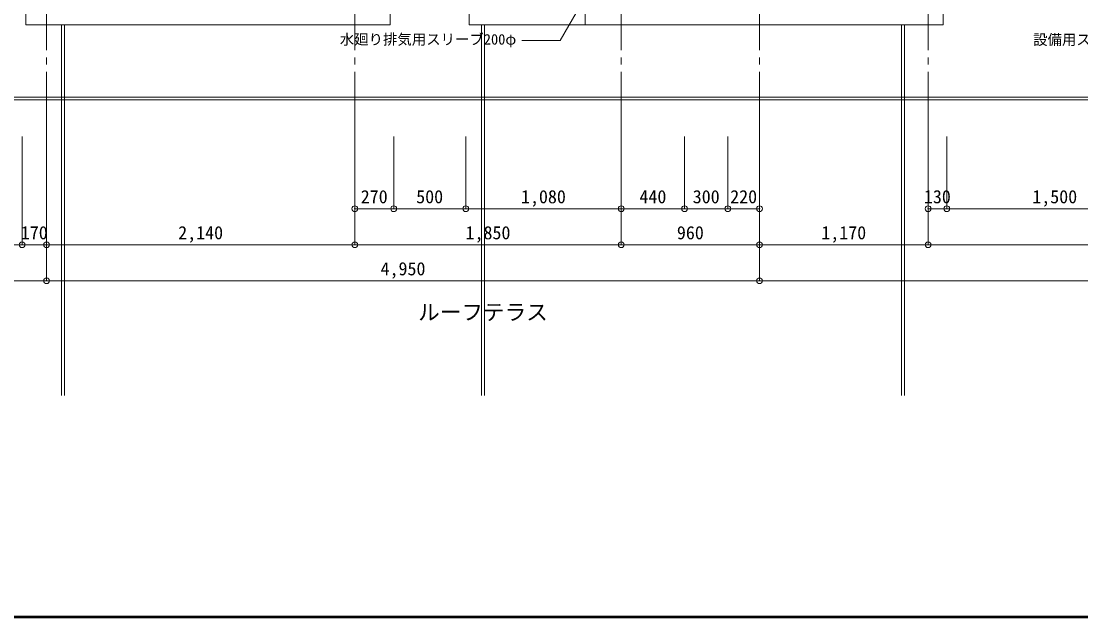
# Model space of a CAD drawing. Units: millimetres at full size, sheet at 1:50. Extents: x -9674 to 9699, y -6794 to 6791.
# Drawn here: x -3209 to 4148, y -6794 to -2653 of the extents above; entities that cross this region are included whole.
import ezdxf
from ezdxf.enums import TextEntityAlignment as Align

# ---------------------------------------------------------------- set-up
doc = ezdxf.new("R2010")
doc.units = ezdxf.units.MM
doc.header["$LTSCALE"] = 50
doc.header["$PDMODE"] = 32
doc.header["$PDSIZE"] = 40
for name, pattern in [('CHAIN1', [8, 5, -1, 1, -1]), ('CHAIN2', [12, 9, -1, 1, -1]), ('DASHED1', [1.8, 1.2, -0.6])]:
    doc.linetypes.add(name, pattern=pattern)
for name, color, linetype, lineweight in [('0-0_図面枠', 7, 'Continuous', 9), ('1-0_芯', 7, 'CHAIN2', 9), ('1-3_建具', 3, 'Continuous', 18), ('1-6_ﾊﾞﾙｺﾆｰ・階段', 7, 'Continuous', 9), ('1-7_その他', 7, 'DASHED1', 9), ('1-A_文字', 7, 'Continuous', 9), ('1-B_寸法', 7, 'Continuous', 9)]:
    doc.layers.add(name, color=color, linetype=linetype, lineweight=lineweight)
doc.styles.add('ＭＳ ゴシック', font='')
doc.styles.get('ＭＳ ゴシック').set_extended_font_data('MS Gothic')

msp = doc.modelspace()

# ---------------------------------------------------------------- linework, layer by layer
at = {"layer": '0-0_図面枠'}
for p, q in [((-9673.92, -6793.93), (9698.92, -6793.93)), ((-9672.16, -6792.16), (9697.16, -6792.16)), ((-9670.4, -6790.4), (9695.4, -6790.4)), ((9693.64, -6788.64), (-9668.64, -6788.64)), ((-9666.87, -6786.88), (9691.87, -6786.88)), ((-9665.11, -6785.11), (9690.11, -6785.11)), ((-9663.35, -6783.35), (9688.35, -6783.35))]:
    msp.add_line(p, q, dxfattribs=at)
at = {"layer": '1-0_芯'}
for p, q in [((-3032.5, -3454.44), (-3032.5, 4765.56)), ((-892.5, -3454.44), (-892.5, 4765.56)), ((1917.5, -3454.44), (1917.5, 4765.56)), ((3087.5, -3454.44), (3087.5, 355.56)), ((957.5, -3454.44), (957.5, -994.44))]:
    msp.add_line(p, q, dxfattribs=at)
at = {"layer": '1-3_建具', "color": 7, "lineweight": 9}
for p, q in [((-3177.5, -2564.44), (-3177.5, -2679.44)), ((-647.5, -2564.44), (-647.5, -2679.44)), ((-97.5, -2564.44), (-97.5, -2679.44)), ((3192.5, -2564.44), (3192.5, -2679.44))]:
    msp.add_line(p, q, dxfattribs=at)
at = {"layer": '1-6_ﾊﾞﾙｺﾆｰ・階段'}
for p, q in [((-3177.5, -2679.44), (-647.5, -2679.44)), ((-2928.5, -2679.44), (-2928.5, -5250.06)), ((-2908.5, -2679.44), (-2908.5, -5250.06)), ((-97.5, -2679.44), (3192.5, -2679.44)), ((-12.5, -2679.44), (-12.5, -5250.06)), ((7.5, -2679.44), (7.5, -5250.06)), ((2903.5, -2679.44), (2903.5, -5250.06)), ((2923.5, -2679.44), (2923.5, -5250.06)), ((-6242.5, -3179.44), (6237.5, -3179.44)), ((-6242.5, -3199.44), (6237.5, -3199.44))]:
    msp.add_line(p, q, dxfattribs=at)
at = {"layer": '1-7_その他', "linetype": 'CHAIN1'}
msp.add_line((707.5, -2679.44), (707.5, -2264.44), dxfattribs=at)
at = {"layer": '1-A_文字'}
msp.add_lwpolyline([(678.62, -2535.81), (533.32, -2787.49), (267.41, -2787.49)], dxfattribs=at)
at = {"layer": '1-B_寸法'}
for p, q in [((-3202.5, -3454.44), (-3202.5, -4204.44)), ((-3032.5, -3454.44), (-3032.5, -4454.44)), ((-892.5, -3454.44), (-892.5, -4204.44)), ((-622.5, -3454.44), (-622.5, -3954.44)), ((-122.5, -3454.44), (-122.5, -3954.44)), ((957.5, -3454.44), (957.5, -4204.44)), ((1397.5, -3454.44), (1397.5, -3954.44)), ((1697.5, -3454.44), (1697.5, -3954.44)), ((1917.5, -3454.44), (1917.5, -4454.44)), ((3087.5, -3454.44), (3087.5, -4204.44)), ((3217.5, -3454.44), (3217.5, -3954.44)), ((-892.5, -3954.44), (-622.5, -3954.44)), ((-622.5, -3954.44), (-122.5, -3954.44)), ((-122.5, -3954.44), (957.5, -3954.44)), ((957.5, -3954.44), (1397.5, -3954.44)), ((1397.5, -3954.44), (1697.5, -3954.44)), ((1697.5, -3954.44), (1917.5, -3954.44)), ((3087.5, -3954.44), (3217.5, -3954.44)), ((3217.5, -3954.44), (4717.5, -3954.44)), ((-3202.5, -4204.44), (-4702.5, -4204.44)), ((-3032.5, -4204.44), (-3202.5, -4204.44)), ((-3032.5, -4204.44), (-892.5, -4204.44)), ((-892.5, -4204.44), (957.5, -4204.44)), ((957.5, -4204.44), (1917.5, -4204.44)), ((1917.5, -4204.44), (3087.5, -4204.44)), ((3087.5, -4204.44), (6747.5, -4204.44)), ((-6752.5, -4454.44), (-3032.5, -4454.44)), ((-3032.5, -4454.44), (1917.5, -4454.44)), ((1917.5, -4454.44), (6747.5, -4454.44))]:
    msp.add_line(p, q, dxfattribs=at)
at = {"layer": '1-B_寸法', "color": 3}
for p in [(-892.5, -3954.44), (-622.5, -3954.44), (-122.5, -3954.44), (957.5, -3954.44), (1397.5, -3954.44), (1697.5, -3954.44), (1917.5, -3954.44), (3087.5, -3954.44), (3217.5, -3954.44), (-3202.5, -4204.44), (-3032.5, -4204.44), (-892.5, -4204.44), (957.5, -4204.44), (1917.5, -4204.44), (3087.5, -4204.44), (-3032.5, -4454.44), (1917.5, -4454.44)]:
    msp.add_point(p, dxfattribs=at)

# ---------------------------------------------------------------- texts
at = {"layer": '1-A_文字', "style": 'ＭＳ ゴシック'}
for s, height, p in [('水廻り排気用スリーブ200φ', 73.31, (-996.7, -2837.55)), ('設備用スリーブ(上)', 73.31, (3817.45, -2839.72)), ('ルーフテラス', 110, (-452.5, -4760.46))]:
    msp.add_text(s, height=height, dxfattribs=at).set_placement(p, align=Align.BOTTOM_LEFT)
at = {"layer": '1-B_寸法', "style": 'ＭＳ ゴシック'}
for s, p in [('270', (-851.25, -3944.44)), ('500', (-466.25, -3944.44)), ('1,080', (261.25, -3944.44)), ('440', (1083.75, -3944.44)), ('300', (1453.75, -3944.44)), ('220', (1713.75, -3944.44)), ('130', (3058.75, -3944.44)), ('1,500', (3811.25, -3944.44)), ('170', (-3211.25, -4194.44)), ('2,140', (-2118.75, -4194.44)), ('1,850', (-123.75, -4194.44)), ('960', (1343.75, -4194.44)), ('1,170', (2346.25, -4194.44)), ('4,950', (-713.75, -4444.44))]:
    msp.add_text(s, height=91.64, dxfattribs=at).set_placement(p, align=Align.BOTTOM_LEFT)

doc.saveas('drawing.dxf')
